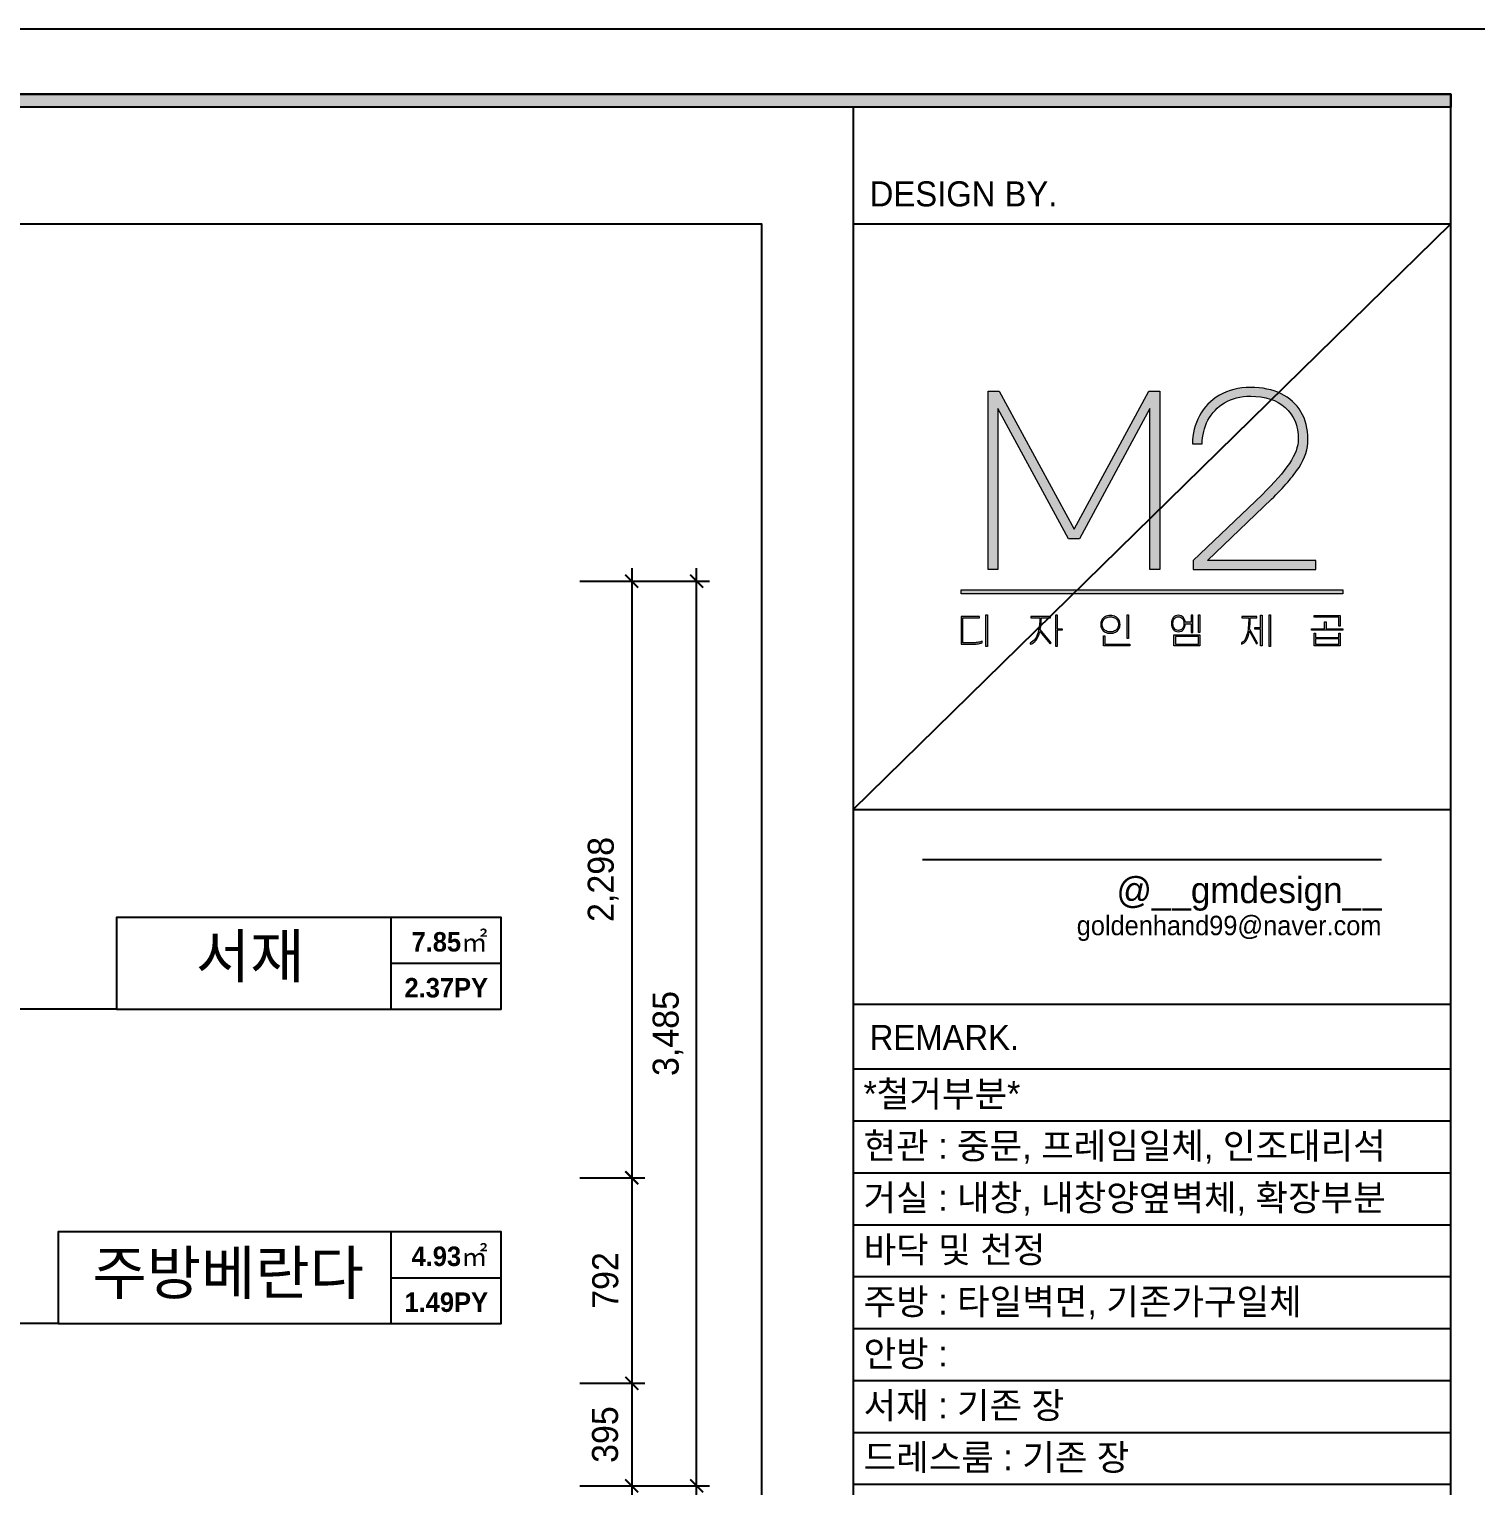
# Model space of a CAD drawing. Header units: inches. Extents: x 180277 to 249577, y 30223 to 92457.
# Drawn here: x 196051 to 201623, y 64155 to 69766 of the extents above; entities that cross this region are included whole.
import ezdxf
from ezdxf.enums import TextEntityAlignment as Align

# ---------------------------------------------------------------- set-up
doc = ezdxf.new("R2010")
doc.units = ezdxf.units.IN
doc.header["$LTSCALE"] = 50
doc.header["$MEASUREMENT"] = 0
doc.header["$PDSIZE"] = 700.071425
for name, color, linetype in [('0-ELC TEXT', 7, 'Continuous'), ('03-TEXT', 3, 'Continuous'), ('07-DIM', 5, 'Continuous'), ('07-DIM WAL', 5, 'Continuous'), ('_U+B808_U+C774_U+C5B4 2', 7, 'Continuous'), ('F-SYM', 7, 'Continuous'), ('FORM(YOURNAME)-11', 1, 'Continuous')]:
    doc.layers.add(name, color=color, linetype=linetype)
doc.styles.add('HY 울릉도 L', font='')
doc.styles.add('YOURNAME', font='HY울릉도M.TTF')
doc.styles.add('넥슨고딕', font='NEXONLv1GothicBold.ttf')
doc.styles.add('코레일둥고', font='Korail_Round_Gothic_Medium.ttf')
doc.styles.get('HY 울릉도 L').set_extended_font_data('HY울릉도L')
doc.dimstyles.new('50', dxfattribs={"dimscale": 50, "dimtxt": 2, "dimasz": 1, "dimexe": 1, "dimexo": 1, "dimgap": 1, "dimtad": 1, "dimdec": 0, "dimrnd": 0.05, "dimdsep": 46, "dimlunit": 6, "dimtxsty": 'HY 울릉도 L', "dimblk": 'ARCHTICK', "dimcen": 2.5, "dimdle": 1, "dimclrd": 133, "dimclre": 133, "dimclrt": 30, "dimadec": 0, "dimazin": 0, "dimtfac": 1, "dimtdec": 0, "dimtix": 1, "dimtmove": 2, "dimatfit": 3, "dimldrblk": 'ARCHTICK', "dimfxl": 0, "dimlwd": -1, "dimlwe": -1, "dimarcsym": 0})

# ---------------------------------------------------------------- blocks, each defined once
blk = doc.blocks.new('block 34')
at = {"layer": '_U+B808_U+C774_U+C5B4 2'}
h = blk.add_hatch(color=35, dxfattribs=at)
h.dxf.hatch_style = 2
h.paths.add_polyline_path([(674.6, -105.53), (675.73, -105.53), (683.42, -119.69), (691.1, -105.53), (692.22, -105.53), (692.22, -123.82), (691.22, -123.82), (691.22, -107.31), (683.97, -120.67), (682.84, -120.67), (675.59, -107.31), (675.59, -123.82), (674.6, -123.82)])
h = blk.add_hatch(color=35, dxfattribs=at)
h.dxf.hatch_style = 2
edge = h.paths.add_edge_path()
edge.add_spline(control_points=[(704.68, -105.78), (705.57, -106.21), (706.25, -106.83), (706.73, -107.63), (707.21, -108.43), (707.45, -109.38), (707.45, -110.46), (707.45, -111.43), (707.14, -112.39), (706.53, -113.34), (705.92, -114.29), (704.98, -115.38), (703.7, -116.62), (703.7, -116.62), (697.12, -122.91), (697.12, -122.91), (697.12, -122.91), (708.26, -122.91), (708.26, -122.91), (708.26, -122.91), (708.26, -123.82), (708.26, -123.82), (708.26, -123.82), (695.66, -123.82), (695.66, -123.82), (695.66, -123.82), (695.66, -122.91), (695.66, -122.91), (695.66, -122.91), (702.73, -116.15), (702.73, -116.15), (703.99, -114.93), (704.93, -113.86), (705.54, -112.95), (706.15, -112.03), (706.45, -111.2), (706.45, -110.46), (706.45, -109.07), (706.01, -107.98), (705.12, -107.2), (704.23, -106.42), (703.05, -106.03), (701.57, -106.03), (700.53, -106.03), (699.64, -106.26), (698.89, -106.71), (698.15, -107.15), (697.57, -107.75), (697.18, -108.5), (696.79, -109.25), (696.59, -110.06), (696.59, -110.94), (696.59, -110.94), (695.59, -110.94), (695.59, -110.94), (695.59, -109.89), (695.83, -108.93), (696.3, -108.05), (696.77, -107.17), (697.46, -106.46), (698.36, -105.93), (699.26, -105.4), (700.33, -105.13), (701.57, -105.13), (702.76, -105.13), (703.79, -105.35), (704.68, -105.78)], knot_values=[0, 0, 0, 0, 1, 1, 1, 2, 2, 2, 3, 3, 3, 4, 4, 4, 5, 5, 5, 6, 6, 6, 7, 7, 7, 8, 8, 8, 9, 9, 9, 10, 10, 10, 11, 11, 11, 12, 12, 12, 13, 13, 13, 14, 14, 14, 15, 15, 15, 16, 16, 16, 17, 17, 17, 18, 18, 18, 19, 19, 19, 20, 20, 20, 21, 21, 21, 22, 22, 22, 22], degree=3, periodic=0)
at = {"layer": '_U+B808_U+C774_U+C5B4 2', "lineweight": 0}
blk.add_lwpolyline([(674.6, -105.53), (675.73, -105.53), (683.42, -119.69), (691.1, -105.53), (692.22, -105.53), (692.22, -123.82), (691.22, -123.82), (691.22, -107.31), (683.97, -120.67), (682.84, -120.67), (675.59, -107.31), (675.59, -123.82), (674.6, -123.82), (674.6, -105.53)], dxfattribs=at)
blk.add_open_spline([(704.68, -105.78), (705.57, -106.21), (706.25, -106.83), (706.73, -107.63), (707.21, -108.43), (707.45, -109.38), (707.45, -110.46), (707.45, -111.43), (707.14, -112.39), (706.53, -113.34), (705.92, -114.29), (704.98, -115.38), (703.7, -116.62), (703.7, -116.62), (697.12, -122.91), (697.12, -122.91), (697.12, -122.91), (708.26, -122.91), (708.26, -122.91), (708.26, -122.91), (708.26, -123.82), (708.26, -123.82), (708.26, -123.82), (695.66, -123.82), (695.66, -123.82), (695.66, -123.82), (695.66, -122.91), (695.66, -122.91), (695.66, -122.91), (702.73, -116.15), (702.73, -116.15), (703.99, -114.93), (704.93, -113.86), (705.54, -112.95), (706.15, -112.03), (706.45, -111.2), (706.45, -110.46), (706.45, -109.07), (706.01, -107.98), (705.12, -107.2), (704.23, -106.42), (703.05, -106.03), (701.57, -106.03), (700.53, -106.03), (699.64, -106.26), (698.89, -106.71), (698.15, -107.15), (697.57, -107.75), (697.18, -108.5), (696.79, -109.25), (696.59, -110.06), (696.59, -110.94), (696.59, -110.94), (695.59, -110.94), (695.59, -110.94), (695.59, -109.89), (695.83, -108.93), (696.3, -108.05), (696.77, -107.17), (697.46, -106.46), (698.36, -105.93), (699.26, -105.4), (700.33, -105.13), (701.57, -105.13), (702.76, -105.13), (703.79, -105.35), (704.68, -105.78)], degree=3, knots=[0, 0, 0, 0, 1, 1, 1, 2, 2, 2, 3, 3, 3, 4, 4, 4, 5, 5, 5, 6, 6, 6, 7, 7, 7, 8, 8, 8, 9, 9, 9, 10, 10, 10, 11, 11, 11, 12, 12, 12, 13, 13, 13, 14, 14, 14, 15, 15, 15, 16, 16, 16, 17, 17, 17, 18, 18, 18, 19, 19, 19, 20, 20, 20, 21, 21, 21, 22, 22, 22, 22], dxfattribs=at)
blk = doc.blocks.new('block 35')
at = {"layer": '_U+B808_U+C774_U+C5B4 2'}
h = blk.add_hatch(color=35, dxfattribs=at)
h.dxf.hatch_style = 2
edge = h.paths.add_edge_path()
edge.add_spline(control_points=[(673.72, -128.8), (673.72, -128.8), (672, -128.8), (672, -128.8), (672, -128.8), (672, -131.36), (672, -131.36), (672, -131.36), (673.14, -131.36), (673.14, -131.36), (673.29, -131.36), (673.44, -131.34), (673.6, -131.31), (673.75, -131.28), (673.88, -131.24), (673.98, -131.2), (673.98, -131.2), (673.98, -131.35), (673.98, -131.35), (673.88, -131.4), (673.75, -131.44), (673.6, -131.47), (673.45, -131.49), (673.3, -131.51), (673.14, -131.51), (673.14, -131.51), (671.83, -131.51), (671.83, -131.51), (671.83, -131.51), (671.83, -128.65), (671.83, -128.65), (671.83, -128.65), (673.72, -128.65), (673.72, -128.65), (673.72, -128.65), (673.72, -128.8), (673.72, -128.8)], knot_values=[0, 0, 0, 0, 1, 1, 1, 2, 2, 2, 3, 3, 3, 4, 4, 4, 5, 5, 5, 6, 6, 6, 7, 7, 7, 8, 8, 8, 9, 9, 9, 10, 10, 10, 11, 11, 11, 12, 12, 12, 12], degree=3, periodic=0)
h.paths.add_polyline_path([(674.54, -131.73), (674.38, -131.74), (674.38, -128.5), (674.54, -128.5)])
h = blk.add_hatch(color=35, dxfattribs=at)
h.dxf.hatch_style = 2
edge = h.paths.add_edge_path()
edge.add_spline(control_points=[(679.96, -130.01), (679.96, -130.01), (681.09, -131.37), (681.09, -131.37), (681.09, -131.37), (680.96, -131.47), (680.96, -131.47), (680.96, -131.47), (679.92, -130.19), (679.92, -130.19), (679.82, -130.57), (679.69, -130.87), (679.52, -131.09), (679.35, -131.32), (679.14, -131.46), (678.9, -131.51), (678.9, -131.51), (678.9, -131.36), (678.9, -131.36), (679.11, -131.3), (679.3, -131.16), (679.45, -130.93), (679.6, -130.7), (679.71, -130.39), (679.79, -130.03), (679.86, -129.66), (679.91, -129.25), (679.91, -128.8), (679.91, -128.8), (678.97, -128.8), (678.97, -128.8), (678.97, -128.8), (678.97, -128.65), (678.97, -128.65), (678.97, -128.65), (681, -128.65), (681, -128.65), (681, -128.65), (681, -128.8), (681, -128.8), (681, -128.8), (680.07, -128.8), (680.07, -128.8), (680.06, -129.26), (680.03, -129.66), (679.96, -130.01)], knot_values=[0, 0, 0, 0, 1, 1, 1, 2, 2, 2, 3, 3, 3, 4, 4, 4, 5, 5, 5, 6, 6, 6, 7, 7, 7, 8, 8, 8, 9, 9, 9, 10, 10, 10, 11, 11, 11, 12, 12, 12, 13, 13, 13, 14, 14, 14, 15, 15, 15, 15], degree=3, periodic=0)
h.paths.add_polyline_path([(682.21, -130.06), (681.69, -130.06), (681.69, -131.73), (681.54, -131.73), (681.54, -128.5), (681.69, -128.5), (681.69, -129.92), (682.21, -129.92)])
h = blk.add_hatch(color=35, dxfattribs=at)
h.dxf.hatch_style = 2
edge = h.paths.add_edge_path()
edge.add_spline(control_points=[(687.69, -128.68), (687.84, -128.76), (687.95, -128.87), (688.03, -129.01), (688.11, -129.15), (688.15, -129.3), (688.15, -129.47), (688.15, -129.64), (688.11, -129.8), (688.03, -129.94), (687.95, -130.08), (687.84, -130.19), (687.69, -130.27), (687.54, -130.35), (687.36, -130.39), (687.15, -130.39), (686.95, -130.39), (686.77, -130.35), (686.62, -130.27), (686.47, -130.19), (686.36, -130.08), (686.28, -129.94), (686.2, -129.8), (686.16, -129.64), (686.16, -129.47), (686.16, -129.3), (686.2, -129.15), (686.28, -129.01), (686.36, -128.87), (686.47, -128.76), (686.62, -128.68), (686.77, -128.6), (686.95, -128.56), (687.15, -128.56), (687.36, -128.56), (687.54, -128.6), (687.69, -128.68)], knot_values=[0, 0, 0, 0, 1, 1, 1, 2, 2, 2, 3, 3, 3, 4, 4, 4, 5, 5, 5, 6, 6, 6, 7, 7, 7, 8, 8, 8, 9, 9, 9, 10, 10, 10, 11, 11, 11, 12, 12, 12, 12], degree=3, periodic=0)
edge = h.paths.add_edge_path()
edge.add_spline(control_points=[(686.72, -128.79), (686.59, -128.86), (686.49, -128.95), (686.43, -129.07), (686.36, -129.18), (686.32, -129.32), (686.32, -129.47), (686.32, -129.63), (686.36, -129.76), (686.43, -129.88), (686.49, -130), (686.59, -130.09), (686.72, -130.15), (686.84, -130.22), (686.99, -130.25), (687.15, -130.25), (687.32, -130.25), (687.46, -130.22), (687.59, -130.15), (687.72, -130.09), (687.81, -130), (687.88, -129.88), (687.95, -129.76), (687.98, -129.63), (687.98, -129.47), (687.98, -129.32), (687.95, -129.18), (687.88, -129.07), (687.81, -128.95), (687.72, -128.86), (687.59, -128.79), (687.46, -128.73), (687.32, -128.7), (687.15, -128.7), (686.99, -128.7), (686.84, -128.73), (686.72, -128.79)], knot_values=[0, 0, 0, 0, 1, 1, 1, 2, 2, 2, 3, 3, 3, 4, 4, 4, 5, 5, 5, 6, 6, 6, 7, 7, 7, 8, 8, 8, 9, 9, 9, 10, 10, 10, 11, 11, 11, 12, 12, 12, 12], degree=3, periodic=0)
h.paths.add_polyline_path([(686.6, -131.51), (689.15, -131.51), (689.15, -131.66), (686.44, -131.66), (686.44, -130.66), (686.6, -130.66)])
h.paths.add_polyline_path([(689.03, -130.91), (688.87, -130.91), (688.87, -128.5), (689.03, -128.5)])
h = blk.add_hatch(color=35, dxfattribs=at)
h.dxf.hatch_style = 2
edge = h.paths.add_edge_path()
edge.add_spline(control_points=[(694.67, -130), (694.55, -130.16), (694.37, -130.23), (694.14, -130.23), (693.91, -130.23), (693.73, -130.16), (693.61, -130), (693.48, -129.84), (693.42, -129.64), (693.42, -129.39), (693.42, -129.14), (693.48, -128.94), (693.61, -128.78), (693.73, -128.62), (693.91, -128.54), (694.14, -128.54), (694.35, -128.54), (694.51, -128.61), (694.63, -128.74), (694.75, -128.87), (694.83, -129.04), (694.85, -129.25), (694.85, -129.25), (695.45, -129.25), (695.45, -129.25), (695.45, -129.25), (695.45, -128.52), (695.45, -128.52), (695.45, -128.52), (695.61, -128.52), (695.61, -128.52), (695.61, -128.52), (695.61, -130.29), (695.61, -130.29), (695.61, -130.29), (695.45, -130.29), (695.45, -130.29), (695.45, -130.29), (695.45, -129.4), (695.45, -129.4), (695.45, -129.4), (694.86, -129.4), (694.86, -129.4), (694.85, -129.64), (694.79, -129.85), (694.67, -130)], knot_values=[0, 0, 0, 0, 1, 1, 1, 2, 2, 2, 3, 3, 3, 4, 4, 4, 5, 5, 5, 6, 6, 6, 7, 7, 7, 8, 8, 8, 9, 9, 9, 10, 10, 10, 11, 11, 11, 12, 12, 12, 13, 13, 13, 14, 14, 14, 15, 15, 15, 15], degree=3, periodic=0)
edge = h.paths.add_edge_path()
edge.add_spline(control_points=[(693.73, -129.9), (693.83, -130.03), (693.97, -130.09), (694.14, -130.09), (694.31, -130.09), (694.45, -130.03), (694.55, -129.9), (694.65, -129.78), (694.7, -129.61), (694.7, -129.39), (694.7, -129.17), (694.65, -129), (694.55, -128.87), (694.45, -128.75), (694.31, -128.69), (694.14, -128.69), (693.97, -128.69), (693.83, -128.75), (693.73, -128.87), (693.63, -129), (693.58, -129.17), (693.58, -129.39), (693.58, -129.61), (693.63, -129.78), (693.73, -129.9)], knot_values=[0, 0, 0, 0, 1, 1, 1, 2, 2, 2, 3, 3, 3, 4, 4, 4, 5, 5, 5, 6, 6, 6, 7, 7, 7, 8, 8, 8, 8], degree=3, periodic=0)
h.paths.add_polyline_path([(693.69, -130.55), (696.36, -130.55), (696.36, -131.66), (693.69, -131.66)])
h.paths.add_polyline_path([(693.85, -131.51), (696.2, -131.51), (696.2, -130.7), (693.85, -130.7)])
h.paths.add_polyline_path([(696.36, -128.5), (696.36, -130.32), (696.2, -130.32), (696.2, -128.5)])
h = blk.add_hatch(color=35, dxfattribs=at)
h.dxf.hatch_style = 2
edge = h.paths.add_edge_path()
edge.add_spline(control_points=[(701.46, -129.93), (701.46, -129.93), (702.28, -131.39), (702.28, -131.39), (702.28, -131.39), (702.15, -131.47), (702.15, -131.47), (702.15, -131.47), (701.43, -130.17), (701.43, -130.17), (701.3, -130.94), (701.03, -131.39), (700.63, -131.51), (700.63, -131.51), (700.63, -131.35), (700.63, -131.35), (700.88, -131.26), (701.06, -130.99), (701.18, -130.55), (701.3, -130.1), (701.37, -129.52), (701.37, -128.8), (701.37, -128.8), (700.67, -128.8), (700.67, -128.8), (700.67, -128.8), (700.67, -128.65), (700.67, -128.65), (700.67, -128.65), (702.19, -128.65), (702.19, -128.65), (702.19, -128.65), (702.19, -128.8), (702.19, -128.8), (702.19, -128.8), (701.53, -128.8), (701.53, -128.8), (701.52, -129.25), (701.5, -129.63), (701.46, -129.93)], knot_values=[0, 0, 0, 0, 1, 1, 1, 2, 2, 2, 3, 3, 3, 4, 4, 4, 5, 5, 5, 6, 6, 6, 7, 7, 7, 8, 8, 8, 9, 9, 9, 10, 10, 10, 11, 11, 11, 12, 12, 12, 13, 13, 13, 13], degree=3, periodic=0)
h.paths.add_polyline_path([(702.59, -128.52), (702.75, -128.52), (702.75, -131.68), (702.59, -131.68), (702.59, -129.95), (702, -129.95), (702, -129.8), (702.59, -129.8)])
h.paths.add_polyline_path([(703.61, -128.5), (703.61, -131.73), (703.45, -131.73), (703.45, -128.5)])
h = blk.add_hatch(color=35, dxfattribs=at)
h.dxf.hatch_style = 2
h.paths.add_polyline_path([(711.02, -129.93), (711.02, -130.07), (707.82, -130.07), (707.82, -129.93), (709.16, -129.93), (709.16, -129.2), (709.32, -129.2), (709.32, -129.93)])
h.paths.add_polyline_path([(710.61, -128.72), (708.07, -128.72), (708.07, -128.57), (710.77, -128.57), (710.77, -129.64), (710.61, -129.64)])
h.paths.add_polyline_path([(710.61, -130.36), (710.77, -130.36), (710.77, -131.66), (708.08, -131.66), (708.08, -130.36), (708.24, -130.36), (708.24, -130.83), (710.61, -130.83)])
h.paths.add_polyline_path([(710.61, -131.52), (710.61, -130.97), (708.24, -130.97), (708.24, -131.52)])
at = {"layer": '_U+B808_U+C774_U+C5B4 2', "lineweight": 0}
for points in [[(674.54, -131.73), (674.38, -131.74), (674.38, -128.5), (674.54, -128.5), (674.54, -131.73)], [(682.21, -130.06), (681.69, -130.06), (681.69, -131.73), (681.54, -131.73), (681.54, -128.5), (681.69, -128.5), (681.69, -129.92), (682.21, -129.92), (682.21, -130.06)], [(689.03, -130.91), (688.87, -130.91), (688.87, -128.5), (689.03, -128.5), (689.03, -130.91)], [(696.36, -128.5), (696.36, -130.32), (696.2, -130.32), (696.2, -128.5), (696.36, -128.5)], [(702.59, -128.52), (702.75, -128.52), (702.75, -131.68), (702.59, -131.68), (702.59, -129.95), (702, -129.95), (702, -129.8), (702.59, -129.8), (702.59, -128.52)], [(703.61, -128.5), (703.61, -131.73), (703.45, -131.73), (703.45, -128.5), (703.61, -128.5)], [(710.61, -128.72), (708.07, -128.72), (708.07, -128.57), (710.77, -128.57), (710.77, -129.64), (710.61, -129.64), (710.61, -128.72)], [(711.02, -129.93), (711.02, -130.07), (707.82, -130.07), (707.82, -129.93), (709.16, -129.93), (709.16, -129.2), (709.32, -129.2), (709.32, -129.93), (711.02, -129.93)], [(686.6, -131.51), (689.15, -131.51), (689.15, -131.66), (686.44, -131.66), (686.44, -130.66), (686.6, -130.66), (686.6, -131.51)], [(693.69, -130.55), (696.36, -130.55), (696.36, -131.66), (693.69, -131.66), (693.69, -130.55)], [(693.85, -131.51), (696.2, -131.51), (696.2, -130.7), (693.85, -130.7), (693.85, -131.51)], [(710.61, -130.36), (710.77, -130.36), (710.77, -131.66), (708.08, -131.66), (708.08, -130.36), (708.24, -130.36), (708.24, -130.83), (710.61, -130.83), (710.61, -130.36)], [(710.61, -131.52), (710.61, -130.97), (708.24, -130.97), (708.24, -131.52), (710.61, -131.52)]]:
    blk.add_lwpolyline(points, dxfattribs=at)
for points, knots in [([(673.72, -128.8), (673.72, -128.8), (672, -128.8), (672, -128.8), (672, -128.8), (672, -131.36), (672, -131.36), (672, -131.36), (673.14, -131.36), (673.14, -131.36), (673.29, -131.36), (673.44, -131.34), (673.6, -131.31), (673.75, -131.28), (673.88, -131.24), (673.98, -131.2), (673.98, -131.2), (673.98, -131.35), (673.98, -131.35), (673.88, -131.4), (673.75, -131.44), (673.6, -131.47), (673.45, -131.49), (673.3, -131.51), (673.14, -131.51), (673.14, -131.51), (671.83, -131.51), (671.83, -131.51), (671.83, -131.51), (671.83, -128.65), (671.83, -128.65), (671.83, -128.65), (673.72, -128.65), (673.72, -128.65), (673.72, -128.65), (673.72, -128.8), (673.72, -128.8)], [0, 0, 0, 0, 1, 1, 1, 2, 2, 2, 3, 3, 3, 4, 4, 4, 5, 5, 5, 6, 6, 6, 7, 7, 7, 8, 8, 8, 9, 9, 9, 10, 10, 10, 11, 11, 11, 12, 12, 12, 12]), ([(679.96, -130.01), (679.96, -130.01), (681.09, -131.37), (681.09, -131.37), (681.09, -131.37), (680.96, -131.47), (680.96, -131.47), (680.96, -131.47), (679.92, -130.19), (679.92, -130.19), (679.82, -130.57), (679.69, -130.87), (679.52, -131.09), (679.35, -131.32), (679.14, -131.46), (678.9, -131.51), (678.9, -131.51), (678.9, -131.36), (678.9, -131.36), (679.11, -131.3), (679.3, -131.16), (679.45, -130.93), (679.6, -130.7), (679.71, -130.39), (679.79, -130.03), (679.86, -129.66), (679.91, -129.25), (679.91, -128.8), (679.91, -128.8), (678.97, -128.8), (678.97, -128.8), (678.97, -128.8), (678.97, -128.65), (678.97, -128.65), (678.97, -128.65), (681, -128.65), (681, -128.65), (681, -128.65), (681, -128.8), (681, -128.8), (681, -128.8), (680.07, -128.8), (680.07, -128.8), (680.06, -129.26), (680.03, -129.66), (679.96, -130.01)], [0, 0, 0, 0, 1, 1, 1, 2, 2, 2, 3, 3, 3, 4, 4, 4, 5, 5, 5, 6, 6, 6, 7, 7, 7, 8, 8, 8, 9, 9, 9, 10, 10, 10, 11, 11, 11, 12, 12, 12, 13, 13, 13, 14, 14, 14, 15, 15, 15, 15]), ([(687.69, -128.68), (687.84, -128.76), (687.95, -128.87), (688.03, -129.01), (688.11, -129.15), (688.15, -129.3), (688.15, -129.47), (688.15, -129.64), (688.11, -129.8), (688.03, -129.94), (687.95, -130.08), (687.84, -130.19), (687.69, -130.27), (687.54, -130.35), (687.36, -130.39), (687.15, -130.39), (686.95, -130.39), (686.77, -130.35), (686.62, -130.27), (686.47, -130.19), (686.36, -130.08), (686.28, -129.94), (686.2, -129.8), (686.16, -129.64), (686.16, -129.47), (686.16, -129.3), (686.2, -129.15), (686.28, -129.01), (686.36, -128.87), (686.47, -128.76), (686.62, -128.68), (686.77, -128.6), (686.95, -128.56), (687.15, -128.56), (687.36, -128.56), (687.54, -128.6), (687.69, -128.68)], [0, 0, 0, 0, 1, 1, 1, 2, 2, 2, 3, 3, 3, 4, 4, 4, 5, 5, 5, 6, 6, 6, 7, 7, 7, 8, 8, 8, 9, 9, 9, 10, 10, 10, 11, 11, 11, 12, 12, 12, 12]), ([(694.67, -130), (694.55, -130.16), (694.37, -130.23), (694.14, -130.23), (693.91, -130.23), (693.73, -130.16), (693.61, -130), (693.48, -129.84), (693.42, -129.64), (693.42, -129.39), (693.42, -129.14), (693.48, -128.94), (693.61, -128.78), (693.73, -128.62), (693.91, -128.54), (694.14, -128.54), (694.35, -128.54), (694.51, -128.61), (694.63, -128.74), (694.75, -128.87), (694.83, -129.04), (694.85, -129.25), (694.85, -129.25), (695.45, -129.25), (695.45, -129.25), (695.45, -129.25), (695.45, -128.52), (695.45, -128.52), (695.45, -128.52), (695.61, -128.52), (695.61, -128.52), (695.61, -128.52), (695.61, -130.29), (695.61, -130.29), (695.61, -130.29), (695.45, -130.29), (695.45, -130.29), (695.45, -130.29), (695.45, -129.4), (695.45, -129.4), (695.45, -129.4), (694.86, -129.4), (694.86, -129.4), (694.85, -129.64), (694.79, -129.85), (694.67, -130)], [0, 0, 0, 0, 1, 1, 1, 2, 2, 2, 3, 3, 3, 4, 4, 4, 5, 5, 5, 6, 6, 6, 7, 7, 7, 8, 8, 8, 9, 9, 9, 10, 10, 10, 11, 11, 11, 12, 12, 12, 13, 13, 13, 14, 14, 14, 15, 15, 15, 15]), ([(693.73, -129.9), (693.83, -130.03), (693.97, -130.09), (694.14, -130.09), (694.31, -130.09), (694.45, -130.03), (694.55, -129.9), (694.65, -129.78), (694.7, -129.61), (694.7, -129.39), (694.7, -129.17), (694.65, -129), (694.55, -128.87), (694.45, -128.75), (694.31, -128.69), (694.14, -128.69), (693.97, -128.69), (693.83, -128.75), (693.73, -128.87), (693.63, -129), (693.58, -129.17), (693.58, -129.39), (693.58, -129.61), (693.63, -129.78), (693.73, -129.9)], [0, 0, 0, 0, 1, 1, 1, 2, 2, 2, 3, 3, 3, 4, 4, 4, 5, 5, 5, 6, 6, 6, 7, 7, 7, 8, 8, 8, 8]), ([(701.46, -129.93), (701.46, -129.93), (702.28, -131.39), (702.28, -131.39), (702.28, -131.39), (702.15, -131.47), (702.15, -131.47), (702.15, -131.47), (701.43, -130.17), (701.43, -130.17), (701.3, -130.94), (701.03, -131.39), (700.63, -131.51), (700.63, -131.51), (700.63, -131.35), (700.63, -131.35), (700.88, -131.26), (701.06, -130.99), (701.18, -130.55), (701.3, -130.1), (701.37, -129.52), (701.37, -128.8), (701.37, -128.8), (700.67, -128.8), (700.67, -128.8), (700.67, -128.8), (700.67, -128.65), (700.67, -128.65), (700.67, -128.65), (702.19, -128.65), (702.19, -128.65), (702.19, -128.65), (702.19, -128.8), (702.19, -128.8), (702.19, -128.8), (701.53, -128.8), (701.53, -128.8), (701.52, -129.25), (701.5, -129.63), (701.46, -129.93)], [0, 0, 0, 0, 1, 1, 1, 2, 2, 2, 3, 3, 3, 4, 4, 4, 5, 5, 5, 6, 6, 6, 7, 7, 7, 8, 8, 8, 9, 9, 9, 10, 10, 10, 11, 11, 11, 12, 12, 12, 13, 13, 13, 13]), ([(686.72, -128.79), (686.59, -128.86), (686.49, -128.95), (686.43, -129.07), (686.36, -129.18), (686.32, -129.32), (686.32, -129.47), (686.32, -129.63), (686.36, -129.76), (686.43, -129.88), (686.49, -130), (686.59, -130.09), (686.72, -130.15), (686.84, -130.22), (686.99, -130.25), (687.15, -130.25), (687.32, -130.25), (687.46, -130.22), (687.59, -130.15), (687.72, -130.09), (687.81, -130), (687.88, -129.88), (687.95, -129.76), (687.98, -129.63), (687.98, -129.47), (687.98, -129.32), (687.95, -129.18), (687.88, -129.07), (687.81, -128.95), (687.72, -128.86), (687.59, -128.79), (687.46, -128.73), (687.32, -128.7), (687.15, -128.7), (686.99, -128.7), (686.84, -128.73), (686.72, -128.79)], [0, 0, 0, 0, 1, 1, 1, 2, 2, 2, 3, 3, 3, 4, 4, 4, 5, 5, 5, 6, 6, 6, 7, 7, 7, 8, 8, 8, 9, 9, 9, 10, 10, 10, 11, 11, 11, 12, 12, 12, 12])]:
    blk.add_open_spline(points, degree=3, knots=knots, dxfattribs=at)
blk = doc.blocks.new('block 33')
at = {"layer": '_U+B808_U+C774_U+C5B4 2'}
for name in ['block 34', 'block 35']:
    blk.add_blockref(name, (0, 0), dxfattribs=at)
blk = doc.blocks.new('block 32')
at = {"layer": '_U+B808_U+C774_U+C5B4 2'}
h = blk.add_hatch(color=35, dxfattribs=at)
h.dxf.hatch_style = 2
h.paths.add_polyline_path([(711.02, -126.32), (671.83, -126.32), (671.83, -125.91), (711.02, -125.91)])
at = {"layer": '_U+B808_U+C774_U+C5B4 2', "lineweight": 0}
blk.add_lwpolyline([(711.02, -126.32), (671.83, -126.32), (671.83, -125.91), (711.02, -125.91), (711.02, -126.32)], dxfattribs=at)
at = {"layer": '_U+B808_U+C774_U+C5B4 2'}
blk.add_blockref('block 33', (0, 0), dxfattribs=at)
blk = doc.blocks.new('FORM-PLAN')
at = {"layer": 'FORM(YOURNAME)-11'}
h = blk.add_hatch(color=256, dxfattribs=at)
h.dxf.hatch_style = 1
h.paths.add_polyline_path([(-71444, 55115), (10556, 55115), (10556, 54915), (-71444, 54915)])
h.paths.add_polyline_path([(-71444, -2085), (10556, -2085), (10556, -2285), (-71444, -2285)])
at = {"layer": 'Defpoints', "color": 158}
for p, q in [((1346, 54915), (1346, -2085)), ((1346, 53115), (10556, 53115)), ((1346, 44093), (10556, 53115)), ((1346, 44093), (10556, 44093)), ((1346, 40093), (10556, 40093)), ((1346, 39293), (10556, 39293)), ((1346, 38493), (10556, 38493)), ((1346, 37693), (10556, 37693)), ((1346, 36893), (10556, 36893)), ((1346, 36093), (10556, 36093)), ((1346, 35293), (10556, 35293)), ((1346, 34493), (10556, 34493)), ((1346, 33693), (10556, 33693))]:
    blk.add_line(p, q, dxfattribs=at)
for points in [[(-71444, -2285), (10556, -2285), (10556, 55115), (-71444, 55115)], [(-69444, 53115), (-64, 53115), (-64, 1215), (-69444, 1215)]]:
    blk.add_lwpolyline(points, close=True, dxfattribs=at)
at = {"layer": 'FORM(YOURNAME)-11', "color": 251}
blk.add_line((2415, 43323), (9487, 43323), dxfattribs=at)
at = {"layer": 'FORM(YOURNAME)-11', "color": 14}
blk.add_line((1346, 41093), (10556, 41093), dxfattribs=at)
at = {"layer": 'FORM(YOURNAME)-11', "color": 250}
blk.add_lwpolyline([(-72444, -3285), (11556, -3285), (11556, 56115), (-72444, 56115)], close=True, dxfattribs=at)
at = {"layer": 'FORM(YOURNAME)-11'}
blk.add_lwpolyline([(-71444, 55115), (10556, 55115), (10556, 54915), (-71444, 54915)], close=True, dxfattribs=at)
at = {"layer": '_U+B808_U+C774_U+C5B4 2', "xscale": 150, "yscale": 150, "zscale": 150}
blk.add_blockref('block 32', (-97763, 66364), dxfattribs=at)
at = {"layer": 'FORM(YOURNAME)-11', "color": 14, "style": 'YOURNAME'}
for s, p in [('DESIGN BY.', (1603, 53577)), ('REMARK.', (1603, 40579))]:
    blk.add_text(s, height=386.1, dxfattribs=at).set_placement(p, align=Align.MIDDLE_LEFT)
for s, height, width, p in [('@__gmdesign__', 400, 1.03, (9487, 42649)), ('goldenhand99@naver.com', 300, 0.995, (9487, 42154))]:
    blk.add_text(s, height=height, dxfattribs=dict(at, width=width)).set_placement(p, align=Align.RIGHT)
at = {"layer": 'FORM(YOURNAME)-11', "color": 3, "style": 'YOURNAME'}
for tag, height, p in [('1', 450, (9905, 18188)), ('2', 450, (9905, 17544)), ('3', 450, (9905, 16257)), ('4', 450, (9905, 14326)), ('5', 515, (9905, 12009)), ('6', 515, (9905, 9757)), ('7', 515, (9905, 7504)), ('8', 515, (9905, 5252)), ('9', 515, (9905, 2999)), ('10', 515, (5655, 811)), ('11', 515, (9905, 747)), ('12', 515, (5655, -1441)), ('13', 515, (9905, -1441))]:
    blk.add_attdef(tag, text='', height=height, dxfattribs=at).set_placement(p, align=Align.MIDDLE_RIGHT)
blk = doc.blocks.new('*U462')
at = {"layer": 'F-SYM', "xscale": 0.2500000000000001, "yscale": 0.2500000000000001, "zscale": 0.2500000000000001}
blk.add_blockref('FORM-PLAN', (198887.7, 55737.3), dxfattribs=at)
blk = doc.blocks.new('_ArchTick')
at = {"color": 0, "linetype": 'ByBlock', "const_width": 0.15}
blk.add_lwpolyline([(-0.5, -0.5), (0.5, 0.5)], dxfattribs=at)
blk = doc.blocks.new('*D111')
at = {"layer": '07-DIM', "color": 133}
for p, q in [((198621.7, 64104.6), (198621.7, 67689.6)), ((198171.7, 67639.6), (198671.7, 67639.6)), ((198171.7, 64154.6), (198671.7, 64154.6))]:
    blk.add_line(p, q, dxfattribs=at)
at = {"layer": 'Defpoints', "color": 0}
for p in [(198121.7, 67639.6), (198621.7, 67639.6), (198121.7, 64154.6)]:
    blk.add_point(p, dxfattribs=at)
at = {"layer": '07-DIM', "color": 133, "xscale": 50, "yscale": 50, "zscale": 50}
for p, rotation in [((198621.7, 67639.6), 90), ((198621.7, 64154.6), 270)]:
    blk.add_blockref('_ArchTick', p, dxfattribs=dict(at, rotation=rotation))
at = {"layer": '07-DIM', "color": 30, "insert": (198511.7, 65897.1), "char_height": 100, "attachment_point": 5, "rotation": 90, "style": 'HY 울릉도 L'}
blk.add_mtext('3,485', dxfattribs=at)
blk = doc.blocks.new('*D112')
at = {"layer": '07-DIM', "color": 133}
for p, q in [((198371.7, 67689.6), (198371.7, 65291.6)), ((198171.7, 67639.6), (198421.7, 67639.6)), ((198171.7, 65341.6), (198421.7, 65341.6))]:
    blk.add_line(p, q, dxfattribs=at)
at = {"layer": 'Defpoints', "color": 0}
for p in [(198121.7, 67639.6), (198121.7, 65341.6), (198371.7, 65341.6)]:
    blk.add_point(p, dxfattribs=at)
at = {"layer": '07-DIM', "color": 133, "xscale": 50, "yscale": 50, "zscale": 50}
for p, rotation in [((198371.7, 67639.6), 90), ((198371.7, 65341.6), 270)]:
    blk.add_blockref('_ArchTick', p, dxfattribs=dict(at, rotation=rotation))
at = {"layer": '07-DIM', "color": 30, "insert": (198261.7, 66490.6), "char_height": 100, "attachment_point": 5, "rotation": 90, "style": 'HY 울릉도 L'}
blk.add_mtext('2,298', dxfattribs=at)
blk = doc.blocks.new('*D113')
at = {"layer": '07-DIM', "color": 133}
for p, q in [((198371.7, 65391.6), (198371.7, 64499.6)), ((198171.7, 65341.6), (198421.7, 65341.6)), ((198171.7, 64549.6), (198421.7, 64549.6))]:
    blk.add_line(p, q, dxfattribs=at)
at = {"layer": 'Defpoints', "color": 0}
for p in [(198121.7, 65341.6), (198121.7, 64549.6), (198371.7, 64549.6)]:
    blk.add_point(p, dxfattribs=at)
at = {"layer": '07-DIM', "color": 133, "xscale": 50, "yscale": 50, "zscale": 50}
for p, rotation in [((198371.7, 65341.6), 90), ((198371.7, 64549.6), 270)]:
    blk.add_blockref('_ArchTick', p, dxfattribs=dict(at, rotation=rotation))
at = {"layer": '07-DIM', "color": 30, "insert": (198270.4, 64945.6), "char_height": 100, "attachment_point": 5, "rotation": 90, "style": 'HY 울릉도 L'}
blk.add_mtext('792', dxfattribs=at)
blk = doc.blocks.new('*D114')
at = {"layer": '07-DIM', "color": 133}
for p, q in [((198371.7, 64599.6), (198371.7, 64104.6)), ((198171.7, 64549.6), (198421.7, 64549.6)), ((198171.7, 64154.6), (198421.7, 64154.6))]:
    blk.add_line(p, q, dxfattribs=at)
at = {"layer": 'Defpoints', "color": 0}
for p in [(198121.7, 64549.6), (198121.7, 64154.6), (198371.7, 64154.6)]:
    blk.add_point(p, dxfattribs=at)
at = {"layer": '07-DIM', "color": 133, "xscale": 50, "yscale": 50, "zscale": 50}
for p, rotation in [((198371.7, 64549.6), 90), ((198371.7, 64154.6), 270)]:
    blk.add_blockref('_ArchTick', p, dxfattribs=dict(at, rotation=rotation))
at = {"layer": '07-DIM', "color": 30, "insert": (198269.4, 64352.1), "char_height": 100, "attachment_point": 5, "rotation": 90, "style": 'HY 울릉도 L'}
blk.add_mtext('395', dxfattribs=at)

msp = doc.modelspace()

# ---------------------------------------------------------------- linework, layer by layer
at = {"layer": '0-ELC TEXT'}
for p, q in [((197444.6, 65990.9), (197444.6, 66344.6)), ((197444.6, 66167.8), (197869.3, 66167.8)), ((196387.4, 65990.9), (193468.6, 65990.9)), ((197444.6, 64779.6), (197444.6, 65133.3)), ((197444.6, 64956.4), (197869.3, 64956.4)), ((196162.9, 64779.6), (195030.7, 64779.6))]:
    msp.add_line(p, q, dxfattribs=at)
for points in [[(196387.4, 65990.9), (197869.3, 65990.9), (197869.3, 66344.6), (196387.4, 66344.6)], [(196162.9, 64779.6), (197869.3, 64779.6), (197869.3, 65133.3), (196162.9, 65133.3)]]:
    msp.add_lwpolyline(points, close=True, dxfattribs=at)

# ---------------------------------------------------------------- block references
at = {"layer": '07-DIM WAL'}
msp.add_blockref('*U462', (0, 0), dxfattribs=at)

# ---------------------------------------------------------------- texts
at = {"layer": '0-ELC TEXT', "style": '코레일둥고'}
for s, p in [('*철거부분*', (199264.7, 65614.6)), ('현관 : 중문, 프레임일체, 인조대리석', (199264.7, 65414.6)), ('거실 : 내창, 내창양옆벽체, 확장부분', (199264.7, 65214.6)), ('바닥 및 천정', (199264.7, 65014.6)), ('주방 : 타일벽면, 기존가구일체', (199264.7, 64814.6)), ('안방 : ', (199264.7, 64614.6)), ('서재 : 기존 장', (199264.7, 64414.6)), ('드레스룸 : 기존 장', (199264.7, 64214.6))]:
    msp.add_text(s, height=100, dxfattribs=at).set_placement(p)
at = {"layer": '03-TEXT'}
for s, height, style, p in [('서재', 166.67, '코레일둥고', (196902.1, 66111.9)), ('7.85㎡', 75, '넥슨고딕', (197670.2, 66212.8)), ('2.37PY', 75, '넥슨고딕', (197657.4, 66036)), ('주방베란다', 166.67, '코레일둥고', (196817.5, 64892.5)), ('4.93㎡', 75, '넥슨고딕', (197670.2, 65001.5)), ('1.49PY', 75, '넥슨고딕', (197657.4, 64824.6))]:
    msp.add_text(s, height=height, dxfattribs=dict(at, style=style)).set_placement(p, align=Align.CENTER)

# ---------------------------------------------------------------- dimensions: what is measured, and where the dimension line sits
at = {"layer": '07-DIM'}
for base, p1, p2, picture, middle in [((198621.7, 67639.6), (198121.7, 64154.6), (198121.7, 67639.6), '*D111', (198511.7, 65897.1)), ((198371.7, 65341.6), (198121.7, 67639.6), (198121.7, 65341.6), '*D112', (198261.7, 66490.6)), ((198371.7, 64549.6), (198121.7, 65341.6), (198121.7, 64549.6), '*D113', (198270.4, 64945.6)), ((198371.7, 64154.6), (198121.7, 64549.6), (198121.7, 64154.6), '*D114', (198269.4, 64352.1))]:
    dim = msp.add_linear_dim(base=base, p1=p1, p2=p2, angle=270, dimstyle='50', dxfattribs=at)
    dim.commit()
    dim.dimension.update_dxf_attribs({"geometry": picture, "text_midpoint": middle})

doc.saveas('drawing.dxf')
